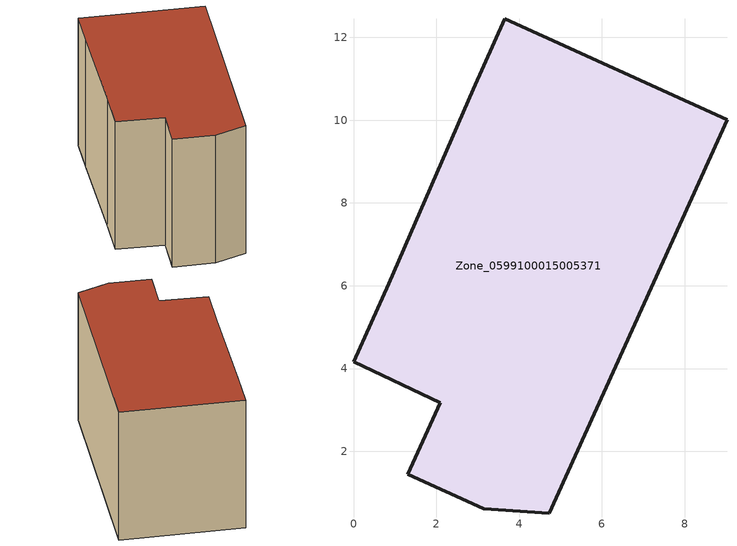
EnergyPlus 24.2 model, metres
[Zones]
Zone_0599100015005371
 floor ground (C_G): 3.65,12.44 9.02,10.02 4.73,0.51 3.15,0.61 1.31,1.44 2.09,3.17 0,4.16 0.85,6.04 2.89,10.74 z0.8
 wall outside (C_F): 2.09,3.17 1.31,1.44 3.15,0.61 4.73,0.51 9.02,10.02 3.65,12.44 2.89,10.74 0.85,6.04 0,4.16 2.09,3.17 z0.8:7.71
 roof outside (C_R): 4.73,0.51 9.02,10.02 3.65,12.44 2.89,10.74 0.85,6.04 0,4.16 2.09,3.17 1.31,1.44 3.15,0.61 z7.71
[BUILDING]
Pand.0599100015005371: North Axis=0; Terrain=City; Loads Convergence Tolerance Value=0.04; Temperature Convergence Tolerance Value=0.4; Solar Distribution=FullExterior; Maximum Number of Warmup Days=25; Minimum Number of Warmup Days=1
[Site:Location]
Rotterdam.The.Hague.AP_ZH_NLD Design_Conditions: Latitude=51.96; Longitude=4.45; Time Zone=1; Elevation=-4.5
[SITE:GROUNDTEMPERATURE:BUILDINGSURFACE]
18, 18, 18, 18, 18, 18, 18, 18, 18, 18, 18, 18
[MATERIAL] Thermal Absorptance=0.9; Solar Absorptance=0.7; Visible Absorptance=0.7
Name | Roughness | Thickness | Conductivity | Density | Specific Heat
G.TI.1965-1974 | MediumSmooth | 0.15 | 0.882353 | 540 | 1210
F.TI.1965-1974 | Rough | 0.3 | 0.697674 | 1920 | 840
R.TI.1965-1974 | MediumRough | 0.2 | 0.232558 | 1500 | 1000
[CONSTRUCTION]
C_G: G.TI.1965-1974
C_F: F.TI.1965-1974
C_R: R.TI.1965-1974
[ZONE]
Zone_0599100015005371: Type=1; Multiplier=1; Ceiling Height=Autocalculate; Volume=Autocalculate; Floor Area=autocalculate; Part of Total Floor Area=Yes
[ZONEINFILTRATION:DESIGNFLOWRATE]
Infil_Zone_0599100015005371: Zone or ZoneList or Space or SpaceList=Zone_0599100015005371; Schedule=AlwaysOn; Design Flow Rate Calculation Method=Flow/Area; Flow Rate per Floor Area=0.003; Constant Term Coefficient=1; Temperature Term Coefficient=0; Velocity Term Coefficient=0; Velocity Squared Term Coefficient=0
[HVACTEMPLATE:ZONE:IDEALLOADSAIRSYSTEM]
Zone_0599100015005371: Maximum Heating Supply Air Temperature=50; Minimum Cooling Supply Air Temperature=13; Maximum Heating Supply Air Humidity Ratio=0.0156; Minimum Cooling Supply Air Humidity Ratio=0.0077; Heating Limit=NoLimit; Cooling Limit=NoLimit; Dehumidification Control Type=ConstantSensibleHeatRatio; Cooling Sensible Heat Ratio=0.7; Dehumidification Setpoint=60; Humidification Control Type=None; Humidification Setpoint=30; Outdoor Air Method=None; Outdoor Air Flow Rate per Person=0.00944; Outdoor Air Flow Rate per Zone Floor Area=0; Outdoor Air Flow Rate per Zone=0; Demand Controlled Ventilation Type=None; Outdoor Air Economizer Type=NoEconomizer; Heat Recovery Type=None; Sensible Heat Recovery Effectiveness=0.7; Latent Heat Recovery Effectiveness=0.65
[ZONECONTROL:THERMOSTAT]
ThermostatControl_Zone_0599100015005371: Zone or ZoneList=Zone_0599100015005371; Control Type Schedule=DualSetpointControlType; Control 1=Thermostat_Zone_0599100015005371; Temperature Difference Between Cutout And Setpoint=0
[THERMOSTATSETPOINT:DUALSETPOINT]
Thermostat_Zone_0599100015005371: Heating Setpoint Temperature Schedule=HeatingSetpoint_Zone_0599100015005371; Cooling Setpoint Temperature Schedule=CoolingSetpoint_Zone_0599100015005371
[SCHEDULE:COMPACT]
HeatingSetpoint_Zone_0599100015005371: Through: 12/31, For: AllDays, Until: 24:00, 21
CoolingSetpoint_Zone_0599100015005371: Through: 12/31, For: AllDays, Until: 24:00, 24
DualSetpointControlType: Through: 12/31, For: AllDays, Until: 24:00, 4
AlwaysOn: Through: 12/31, For: AllDays, Until: 24:00, 1
